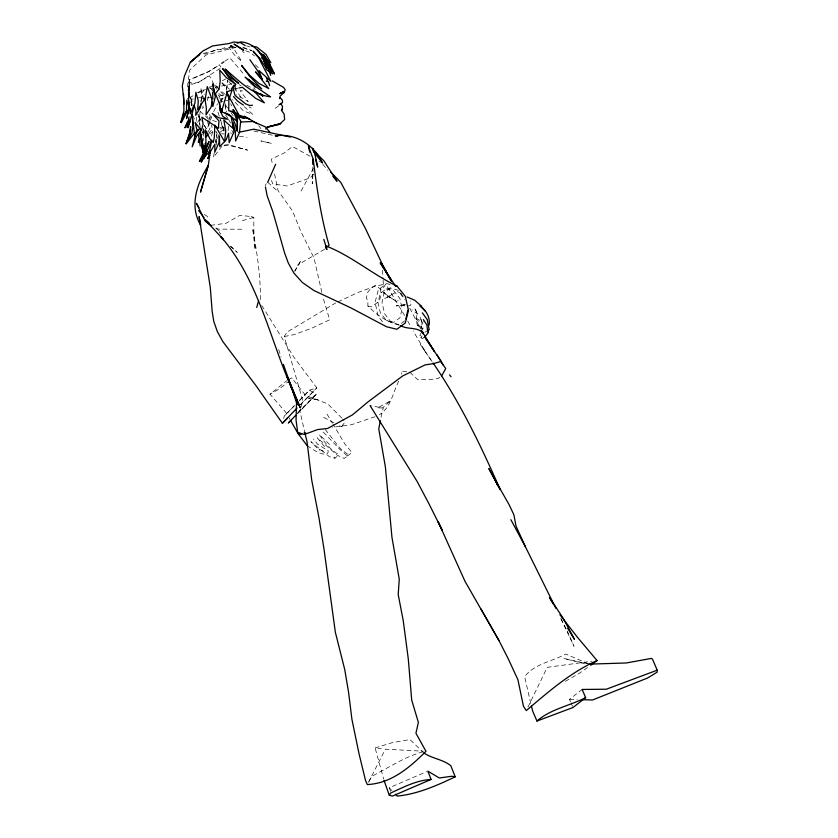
<?xml version="1.0" encoding="UTF-8"?>
<svg xmlns="http://www.w3.org/2000/svg" width="838" height="838" viewBox="0 0 838 838"><rect width="100%" height="100%" fill="white"/><g stroke="black" fill="none" stroke-linecap="round" stroke-linejoin="round"><path stroke-width="0.63" stroke-dasharray="4.19 3.14" d="M251.117 216.539L253.841 217.419L253.82 230.178L255.202 249.892L252.657 228.365C257.015 252.594 260.911 277.2 260.346 301.869M189.346 98.266L189.419 79.757L208.463 71.628L219.629 64.746M399.454 325.196C387.156 322.284 376.671 314.879 367.882 306.017L367.924 300.905L366.342 298.16L367.411 292.651L371.203 287.905L375.853 285.056L389.963 297.919L383.291 292.514L396.437 301.628L388.748 296.317L390.414 295.563L384.527 298.716L397.348 291.456L401.685 293.908M235.164 90.42L235.185 87.99M216.267 145.121L216.445 134.792L215.858 143.298M421.619 327.648L421.629 326.935L422.876 330.203M188.33 97.753L188.634 83.077L189.398 79.767L193.044 78.479M208.851 123.259L208.777 125.721L202.031 133.671M208.882 122.034L209.05 115.874L209.95 119.363M224.06 127.837L223.966 131.199L220.017 119.677M312.899 166.992L312.239 183.773L313.223 170.962M228.355 126.308L228.187 130.278L231.393 133.682M188.382 97.7L189.398 79.767L187.89 98.612M200.093 111.758L199.434 119.258L197.559 122.505M200.994 101.754L201.329 97.994L202.22 100.34M202.985 106.017L202.691 108.573L204.378 105.557M226.501 90.148L227.758 80.228L226.438 90.305M201.581 99.67L203.152 89.75L204.147 94.642M214.329 152.746L213.418 157.429L222.07 146.001M196.144 121.321L196.532 116.65M202.943 133.064L203.969 128.549M200.973 101.335L201.759 97.899L200.701 87.791L203.728 99.638M381.028 417.198L383.427 407.121L390.843 400.658L377.529 407.897L382.557 407.928L370.113 405.634M211.574 136.028L212.611 131.786M283.673 418.445L284.312 416.036L294.536 405.424M300.507 408.556L299.857 410.83L304.959 433.099M300.832 407.425L302.801 400.627L284.26 336.53L287.13 332.026L335.619 303.01M220.939 102.477L223.191 95.249L218.289 96.202M207.196 100.539L208.62 96.171M423.18 321.268L422.09 324.536L419.859 326.16L417.575 325.469C414.883 320.462 418.571 314.585 415.344 309.505L417.554 314.135L412.045 309.798M210.055 121.426L208.39 126.381L207.583 119.981M210.464 120.19L211.71 116.482M202.398 132.624L203.854 128.465M190.844 102.529L191.776 100.089L193.232 106.782M398.731 381.154C392.97 392.247 390.854 407.802 379.425 414.695M208.306 131.755L210.129 127.722L208.505 129.764M219.022 134.478L215.576 142.072L217.105 133.609L216.518 131.461M265.206 185.816L266.243 183.627M294.756 271.166L300.999 260.304L294.882 271.114M527.971 707.083L547.204 667.341L591.932 661.234M213.659 111.726L217.545 103.765M204.43 132.362L203.498 134.258L204.168 137.579M368.479 782.294L385.386 749.203L423.452 751.204M369.003 781.466L371.8 776.302C388.497 767.765 404.597 756.85 422.729 751.854M301.062 191.043L313.422 168.396M323.353 432.073L339.924 449.482L347.424 455.956L347.623 453.264M424.175 337.546L422.017 338.751L419.775 335.273L422.111 331.439M339.4 425.851L341.778 426.542L342.972 424.594M404.597 315.507L385.71 284.061L383.553 287.56L383.113 280.133M202.649 134.426L204.566 131.472M219.786 101.388L222.489 97.564M220.635 101.398L223.327 97.837M420.739 337.63L421.996 336.048M341.778 426.542L345.015 421.818L342.627 419.01M275.21 108.312L278.656 105.86M208.536 133.462L212.433 128.916L211.448 125.166M313.559 174.115L310.353 177.855L287.067 185.994L272.748 183.92L271.512 180.505M297.899 412.589L316.314 394.248L309.473 390.162L299.742 400.082M299.25 400.774L309.473 390.162L316.785 387.91L294.075 357.459L261.582 305.2M300.559 404.461L316.785 387.91L300.402 404.89M297.48 413.511L316.314 394.248L297.668 413.511M294.044 406.116L284.312 416.036M286.648 413.375L269.962 394.195L286.659 380.84M288.555 379.478L291.771 377.907L292.211 378.43L279.651 388.79L269.962 394.195M324.526 249.326L297.731 264.976M323.259 451.242L317.309 448.288L310.877 441.668L329.523 456.794L334.896 458.218L337.285 456.228L337.84 453.997C329.889 449.493 324.358 441.961 319.288 434.576L329.753 444.706M220.006 132.31L223.84 129.188M570.531 701.668L569.536 699.342L582.138 689.454M439.908 377.194L438.159 378.525L431.465 379.363L417.858 379.792L409.981 372.355L401.276 370.951L401.287 374.115M209.584 133.975L212.705 131.629M398.448 290.346L390.466 287.968L386.287 288.921L380.263 293.394L377.99 302.539L380.337 312.846L386.402 320.399L399.349 324.84L404.586 320.954M390.466 287.968L384.181 292.64L381.992 302.56L384.736 313.957L391.367 322.473M424.96 332.288L427.15 330.717M220.132 68.423L198.658 82.292L192.164 84.261L188.634 83.077M587.543 667.519L578.985 673.48L563.136 682.603M224.752 61.289L229.874 57.832L244.591 75.043M347.424 455.956L352.023 452.551L344.973 444.15L332.906 424.059M191.483 105.86L190.53 97.26L193.798 95.249M222.28 80.783L225.757 78.961M209.877 87.079L216.476 83.821M198.093 92.882L205.478 89.247M231.351 45.503L230.052 46.132L232.199 45.482M337.924 301.921L357.533 292.682L375.424 286.083L385.71 284.061M197.527 92.442L204.723 90.095M220.279 129.146L225.453 126.758M374.984 416.727L351.531 424.709L332.309 427.37M220.897 102.246L223.128 101.241M390.613 791.355L389.209 787.804L426.636 771.662M193.871 78.039L208.243 71.89L219.514 64.893L220.939 67.03M219.629 127.9L222.908 126.559M198.962 97.952L204.682 95.815M235.635 47.263L231.812 46.928L229.455 47.797L228.795 47.232L232.116 47.127L233.613 48.321L241.711 61.446L234.451 54.952L228.795 47.232M407.739 306.132L410.672 305.231L411.186 303.23L410.295 300.968M242.35 220.614L253.841 217.419M423.42 328.087L421.441 328.611L421.807 322.253L420.006 316.827L421.891 321.666L414.695 317.288L419.796 322.609M235.991 47.347L205.886 55.046L189.681 70.193L187.293 88.063L192.562 103.985M221.578 86.073L232.042 83.653M209.699 88.765L214.455 87.686M215.638 87.414L218.016 86.88M233.404 46.247L229.842 47.043L229.455 47.797L231.812 46.928M235.855 88.629L238.023 88.168M284.26 336.53L294.421 334.551L312.438 327.899L329.701 319.781L322.986 297.406M224.312 101.031L227.842 100.392M224.406 145.1L228.229 144.565L247.566 150.138L228.606 145.246L222.573 145.959M210.673 225.349L225.998 223.285L239.783 215.387L251.809 216.581M303.723 432.502L306.048 432.199M405.592 304.77L396.039 305.901L404.461 304.823L400.522 305.43L405.341 305.891M193.348 99.031L191.127 99.188L190.53 97.26M205.918 97.973L200.9 98.318L198.501 97.669M207.164 97.889L210.925 97.637M424.007 753.069L409.981 739.577L392.394 742.604L375.183 747.925L375.33 748.722L381.227 748.376M241.69 229.224L218.289 229.12L216.11 228.041M569.536 699.342L577.225 699.552M242.559 90.944L240.087 90.588L248.184 101.534L236.211 94.799M221.578 133.671L224.123 134.038M239.333 136.185L247.042 137.359M397.484 300.779L398.354 300.905M589.47 664.125L563.702 658.417L586.506 664.272M253.924 131.053L272.402 135.222M390.11 284.417L386.674 283.59L378.294 289.812L375.068 302.382L378.221 316.492L384.286 323.96M386.287 288.921L393.755 290.817L399.831 298.37L402.177 308.688L399.904 317.822L393.881 322.295L386.402 320.399M367.882 306.017L371.349 306.928L379.143 301.271L381.321 294.295L380.201 288.586M246.644 45.933L250.038 46.865M243.261 47.934L251.494 50.814M245.691 50.814L250.531 52.553L254.501 55.957M216.497 121.793L211.846 120.127L209.479 114.303M242.716 47.169L251.756 50.437M319.058 449.891L319.823 450.216M588.192 663.696L565.713 654.059C552.378 661.496 534.089 663.874 524.63 676.685L531.124 704.936M419.775 335.273L420.875 335.829M249.085 106.908L251.253 108.008M333.828 422.823L323.08 416.999M310.07 156.224L292.399 146.503L284.365 152.914L271.397 159.115L272.727 165.4M318.911 161.085L321.122 162.3M246.728 85.172L253.139 88.765M239.249 84.732L241.124 85.78M215.502 131.629L216.518 132.268M225.108 94.38L220.247 90.378M307.179 445.659C313.003 449.482 319.058 454.311 326.401 454.301L328.004 452.614L328.213 450.938L317.487 444.098L313.433 438.944M218.708 93.563L225.223 97.92M204.42 214.444L207.321 216.414L208.578 219.766M215.869 228.261L219.703 231.298L220.729 233.613M222.101 82.753L229.539 89.278M242.496 51.254L244.172 52.731M267.699 182.255L276.833 190.446M230.597 246.299L237.269 252.374L230.733 246.32M218.969 97.543L221.63 99.963L218.131 94.924M200.219 111.318L206.766 117.456M255.349 64.777L259.476 68.925M389.209 787.804L391.912 790.569M244.246 106.667L252.846 114.418L243.376 110.857L232.545 99.544M219.378 89.404L215.02 84.533L219.326 90.054M220.761 91.897L225.736 97.501M228.764 81.527L233.54 86.974M234.326 87.875L242.371 99.219M221.881 83.046L226.794 88.807M341.831 418.078L327.784 403.926L305.461 395.274L292.211 378.43M322.798 164.29L327.815 170.271M324.474 446.602L317.235 437.834L337.368 455.296L344.209 458.417L346.806 456.448L347.78 454.406L340.238 448.529L324.568 428.627M400.658 293.185L403.602 296.966M209.458 86.911L213.805 92.557M420.634 327.543L416.14 324.4L421.2 326.537L422.436 329.125M258.764 125.71L260.88 128.623M225.495 105.075L227.632 108.06M231.11 112.9L233.226 115.843M225.757 115.277L227.946 118.378M425.484 351.939L432.387 361.974L420.519 344.659L425.484 351.939L413.207 330.979M400.313 293.405L404.345 299.721M409.719 308.154L420.676 328.925M198.135 116L200.837 120.253M204.221 125.553L206.242 128.738M253.924 87.739L255.276 89.97M327.061 414.14L332.309 423.012M230.544 103.755L231.812 105.923M199.842 117.582L197.894 114.272L201.298 121.28M204.378 125.302L206.326 128.612M288.754 417.282L290.021 419.503M228.523 119.384L231.393 124.412M407.76 321.08L410.819 326.726M214.036 84.47L209.469 75.797L198.899 82.03L193.515 83.454L189.807 82.459L189.419 79.757M214.612 85.549L216.895 89.886M414.915 308.908L417.554 314.135M561.01 618.612L566.75 630.019M219.221 231.759L220.289 233.928M560.842 618.664L574.009 646.224L567.326 631.15M192.709 115.194L195.223 120.934M571.034 702.841L572.532 706.34M231.791 130.183L232.723 132.477M217.943 112.114L219.933 118.074M220.331 119.268L225.097 133.577M334.498 457.003L334.896 458.218M278.719 349.509L281.065 356.988M375.33 748.722L383.678 779.057M321.834 292.315L314.02 257.978L300.842 231.435L292.577 211.082L278.027 190.561L274.319 172.953M225.003 105.232L226.113 110.972M235.405 85.56L236.442 92.777M225.181 103.619L226.386 112.062M203.194 138.176L203.55 140.679M207.101 116.147L207.426 118.703M200.177 127.523L199.098 116.555L199.643 126.046M191.661 105.567L191.127 99.188L191.577 105.379M382.537 270.213L383.039 278.886M212.412 88.671L212.527 91.269M189.807 82.459L189.378 97.051L189.807 82.459M224.175 47.934L220.53 49.578L216.958 49.285L222.164 49.798L228.125 48.195L224.175 47.934M215.366 50.29L205.279 54.061L202.377 53.737L215.366 50.29M316.795 399.496L308.3 398.019L318.754 399.998L316.795 399.496M271.303 143.361L260.901 140.941L271.303 143.361"/><path stroke-width="1.26" d="M589.47 664.125L626.269 662.973L651.336 658.406L652.53 659.244L657.202 670.18L657.202 672.118L647.46 678.057L592.581 699.981L582.337 699.699M219.786 102.927L219.734 109.956L222.918 116.555L227.538 119.279L218.802 117.812L212.182 113.402L218.959 120.923L218.425 128.266L201.885 117.184L203.142 124.202L201.445 130.456L195.065 122.463L197.223 130.885L194.741 136.552L192.248 114.869L192.887 126.716L191.944 133.158L186.151 143.392L190.635 130.77M183.512 93.961L183.878 104.268M232.126 117.467L234.881 123.28L237.154 131.032L237.322 122.002L236.211 113.999L233.792 113.35M313.003 164.416L313.213 159.251L308.405 146.063L309.798 152.275M188.801 119.08L188.278 127.701L194.217 105.609L196.019 111.014L195.694 115.288L200.429 107.589L201.089 103.064M237.154 131.032L237.604 113.664L230.953 111.098M207.08 149.269L206.86 151.573L201.298 162.153L205.509 151.908M200.816 129.953L200.471 133.399L202.723 144L205.09 149.174L205.949 142.114L205.645 130.257L210.233 139.464L213.302 142.565L214.329 137.118L214.832 125.072L224.615 141.643L225.768 130.938L223.83 120.085L233.331 128.685L231.089 116.262L225.181 113.235L230.502 115.801M189.618 134.143L190.676 126.632L189.901 134.845L186.151 143.392M210.348 150.484L208.358 164.992L200.502 192.122L208.411 165.243C197.286 183.124 189.032 205.09 200.502 224.93M200.806 128.905L199.894 133.871L203.278 152.893L201.56 145.644M189.053 116.943L188.341 120.672L184.926 127.858L187.827 121.259M380.347 420.707L378.766 428.888L385.396 466.976L391.954 537.347L399.265 579.226L398.207 594.54L403.256 620.79L408.305 659.014L411.688 700.002L418.372 722.387L415.931 733.219L425.987 751.34C409.761 767.399 391.493 783.341 367.316 784.578L365.515 780.45L358.999 753.613L351.918 719.318L348.598 692.492L344.764 669.677L335.347 632.229L323.96 548.817L318.985 517.894L311.715 480.069L307.054 441.93L304.959 433.099M429.161 325.05C430.355 317.246 426.113 310.269 419.995 305.755L425.086 311.003M405.906 318.932L407.823 310.249M212.36 101.367L211.05 107.138L206.022 114.911L206.399 108.437L204.901 98.308M282.186 108.804L281.715 110.626L284.134 113.978L284.637 119.562L279.18 124.464L266.882 127.104M186.005 111.915L180.799 122.317L183.889 111.045L183.826 100.55L182.286 85.937L184.454 75.933L190.352 62.242L202.89 51.024L212.412 45.996L229.245 43.482L233.823 42.015L240.328 42.591L245.23 45.556M256.721 307.462L258.607 300.559M183.962 113.109L181.333 122.62L188.037 109.851M211.752 140.292L208.872 154.276L214.905 144.178L214.79 152.202L218.98 142.617L219.357 135.934L219.755 146.681L226.082 139.988L228.575 133.326L229.172 142.701L233.928 132.079L233.006 122.589L235.31 131.262L235.656 140.994L239.427 132.561L240.726 121.091L237.542 115.675M189.22 120.504L186.958 127.575L190.456 121.049M229.036 99.261L231.906 90.567M190.75 129.67L186.151 143.979L192.813 135.117L198.91 129.251M210.328 151.699L207.793 158.497L209.751 155.407M211.616 140.239L203.948 158.822L206.389 148.075L209.029 141.517L199.402 161.263L205.98 150.767M199.674 139.024L198.25 142.24L200.01 138.794M267.699 182.255L275.65 164.279M180.799 122.317L186.476 110.805L186.717 100.267L189.273 107.798L186.57 118.504L189.357 107.39L188.32 98.329L190.278 113.779L194.887 103.263L195.903 92.316L198.292 100.759L197.695 109.673L205.383 98.182L207.279 86.597L211.522 97.994L212.842 106.573L215.282 96.841L212.779 83.8L214.549 94.6L219.095 89.038L220.216 81.108L219.776 70.151L226.344 77.641L235.635 84.261L228.606 77.253L222.615 68.559L229.507 76.708L238.673 83.465L231.875 77.065L225.108 69.03C238.767 80.5 251.777 94.642 270.527 96.831L252.091 84.229L245.063 77.106L261.749 88.922L249.452 76.038L241.554 65.395L249.504 75.169L258.994 83.423L268.747 88.577L255.548 71.848L262.284 79.558L258.994 70.549L270.81 81.328L258.774 58L253.034 51.097L260 58.566L266.337 68.465C264.096 55.685 254.595 42.738 240.778 41.9L237.248 43.251M441.657 375.874L445.743 368.563L440.662 361.471L433.759 363.598L425.17 364.865L402.722 375.916L368.175 401.758L352.431 414.894L327.543 428.49L317.644 429.559L305.681 433.969L303.126 434.325L301.973 433.424L300.748 434.398L297.804 433.225L296.055 420.184L296.505 402.827L292.378 389.66L287.172 376.639L298.307 405.11L287.256 376.796M209.678 150.599L208.411 152.872L200.052 161.231L206.033 152.254M281.044 103.2L279.002 104.74M531.449 706.183L532.727 711.19L536.949 721.047C550.294 709.168 569.871 705.795 585.636 697.614L582.138 689.454L606.293 689.224L657.202 670.18M231.372 89.038L233.991 85.067M431.099 779.424L392.488 796.079L389.272 795.241L390.791 792.968C403.654 787.06 416.727 780.262 431.099 779.424L427.83 771.149L439.311 777.978L451.797 776.25L455.212 776.805L450.834 765.733C442.935 759.364 432.02 758.547 424.007 753.069M235.729 84.366L233.069 88.063L235.038 95.469L245.66 103.87L249.588 105.515L252.479 105.242M198.805 129.408L195.38 134.143L192.185 146.818L196.867 135.683L199.811 131.975M281.369 110.511L282.27 109.286L282.542 106.374L280.772 103.619M427.432 331.9L428.92 330.025M205.268 133.839L206.892 131.796M207.761 134.373L205.425 137.107L207.499 135.547M280.761 104.425L282.542 102.372L282.343 100.015L279.85 97.533L279.913 98.549L280.049 96.108L284.302 92.536L285.15 89.666L283.611 87.466L272.266 80.877M424.175 337.546L428.396 332.665L427.621 329.261M200.701 224.898L199.098 216.644L210.307 287.528L212.14 311.254L213.784 321.436L217.335 331.586L222.856 341.59L256.051 385.773L282.396 423.263L297.019 408.106M265.698 129.062L267.343 127.366L280.887 123.521L268.191 126.727M295.751 415.292L288.356 422.991L290.796 420.508M282.396 423.263L287.277 418.33M327.26 246.896L329.072 245.272C320.912 217.22 316.785 188.173 313.213 159.251L313.328 164.478M200.575 53.464L190.352 62.242L194.364 58.953M196.364 57.309L199.371 54.847M559.931 614.809L577.33 637.11L597.044 660.543L590.759 665.278M585.636 697.614L573.024 707.502L536.949 721.047M221.682 63.363L223.736 61.981M597.044 660.543C570.343 672.505 548.366 691.874 526.274 710.593L523.457 706.266L517.905 679.702L508.205 658.731L499.102 640.798L464.954 581.226L438.127 521.707L442.307 530.412L428.909 503.68L417.177 481.525L370.113 405.634M455.212 776.805C436.839 785.594 417.753 794.015 397.306 796.1L395.505 794.256M232.22 89.928L227.381 91.656L221.295 112.365L219.284 103.304L215.576 94.003M239.102 87.948L242.36 87.267L255.705 98.392L264.358 102.833L252.992 89.75M238.736 132.299L253.799 129.199L290.398 137.044M297.804 433.225L300.182 432.932M240.506 122.044L252.898 121.479L265.311 126.842L270.035 132.425M277.755 136.123L275.241 135.892C295.353 132.718 314.26 144.984 322.557 163.043L315.298 153.899M251.61 46.038L256.648 46.98L265.992 54.376L270.884 62.756M299.135 433.351L300.653 433.675L300.748 434.398M394.698 285.538L396.992 286.093L405.33 296.359L408.483 310.479L405.257 323.049L396.877 329.271L386.559 326.768L350.902 307.881L313.894 290.503L302.371 282.49L293.949 273.146L288.272 262.954L284.69 253.233L272.748 211.438L267.102 195.6L265.447 187.042M237.196 116.566L244.57 118.451L237.856 115.592M237.332 115.654L249.588 118.954L238.924 115.016L226.878 92.704M400.616 325.584C407.373 329.994 418.906 326.37 423.368 333.922L422.582 331.838M325.752 245.869C351.311 255.768 372.334 274.319 396.992 286.093M407.111 296.966L414.695 300.224L421.671 306.32M244.308 116.105L257.36 123.773M255.988 91.688L262.975 96.202L260.639 93.479M243.408 105.096L237.667 101.209L233.477 96.548M266.107 69.418L272.56 73.849L267.657 63.898L270.444 71.743L263.645 60.965M211.249 225.757L205.268 221.253L196.406 203.299L198.962 207.646M209.154 222.95L205.31 219.912L223.453 239.689L221.054 236.861C258.9 280.489 269.637 339.065 292.692 390.55L283.38 364.394M261.414 57.77L267.249 62.756M314.082 151.154L323.835 160.749L337.023 181.238L332.843 176.252M330.895 172.261L340.678 182.223L365.441 228.523L382.17 264.022L389.701 278.132M257.172 49.61L264.106 57.686L270.695 75.389L266.735 60.231L261.351 53.464L266.788 61.771L271.627 72.162L269.134 62.494L263.457 54.533L269.124 62.777L274.455 73.985L269.197 64.421M248.802 79.38L255.181 87.142M325.542 247.681L326.967 249.514L323.793 239.343M307.179 445.659L298.234 433.875L290.65 420.603M198.637 210.506L204.053 217.723M449.597 374.848L451.033 376.786M422.331 312.846L427.034 319.299M234.535 113.025L233.1 109.799L235.918 113.706M249.923 59.718L257.465 70.591L262.284 79.558M440.945 361.105L425.809 338.552L434.513 351.604L421.263 330.057M395.484 286.062L380.201 262.755L391.325 280.594L381.52 263.603L391.43 281.39M233.1 109.799L236.012 114.052M423.368 319.592L426.867 324.945L427.432 329.889M433.078 362.98C460.188 402.502 480.886 445.711 500.16 489.444L488.973 468.798L500.16 489.444M567.714 628.322L574.48 639.352L563.167 618.255L549.414 597.421L553.174 604.041M436.839 354.537L443.522 365.483M480.981 608.996L499.102 640.798M510.876 519.707L525.489 546.952L555.835 608.273M497.803 485.663L494.462 478.917L509.211 504.885L513.924 514.888L515.999 526.044L525.489 546.952M204.64 150.4L202.513 146.063L201.623 137.746M389.272 795.241L384.014 780.293M266.694 78.175L267.804 81.558L266.243 81.265L268.464 81.611L269.616 85.665M427.286 319.959L429.129 329.386M313.622 152.013L312.605 148.232L314.774 153.721L317.686 167.139L315.654 159.576M226.805 91.258L228.868 99.01L228.711 110.616L234.116 112.669L237.007 121.196L227.695 113.874L222.342 112.198L221.588 108.72M204.273 145.697L204.985 149.133M198.48 135.012L200.251 146.042M205.111 143.497L205.614 147.205M190.027 108.196L190.236 110.721M212.59 92.568L212.883 99.062M201.235 134.185L201.518 144.366M205.677 143.298L205.76 147.153M280.657 93.217L279.683 93.741L283.988 91.489L280.657 93.217M241.868 49.096L233.97 44.058L243.659 50.374L241.868 49.096M300.14 407.478L287.141 376.346L300.14 407.478"/></g></svg>
